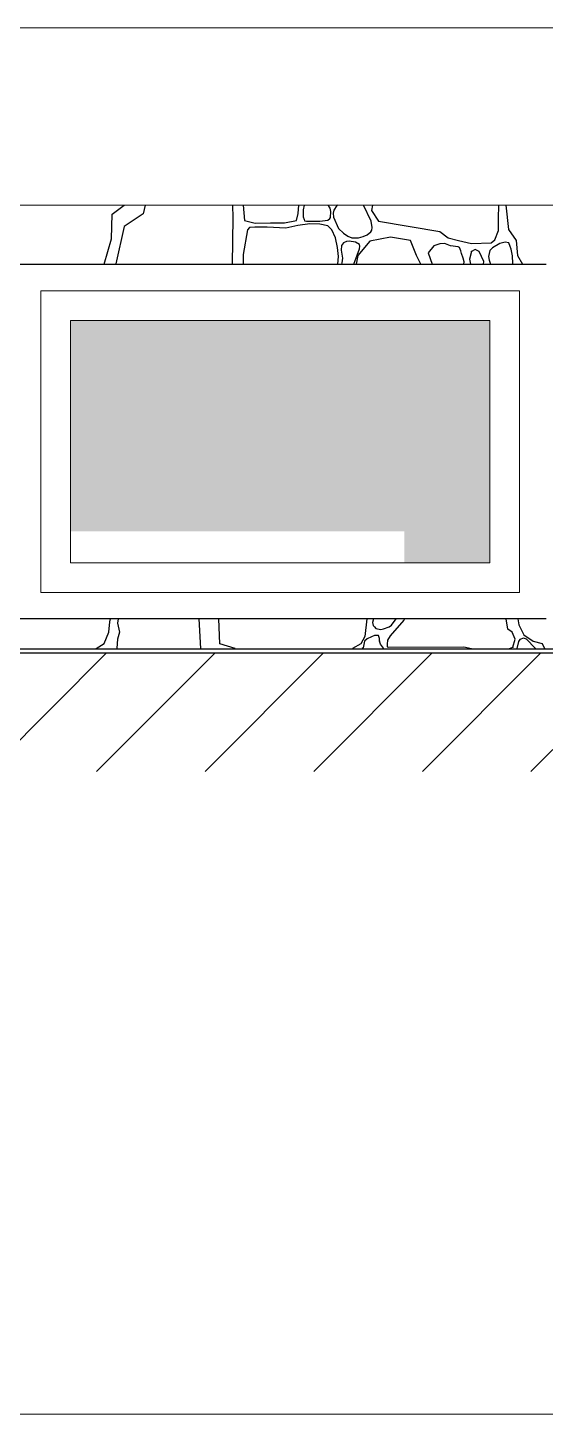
# Model space of a CAD drawing. Header units: feet. Extents: x -10410 to 374725, y -46422 to 88923.
# Drawn here: x 207494 to 208370, y -489 to 1856 of the extents above; entities that cross this region are included whole.
import ezdxf

# ---------------------------------------------------------------- set-up
doc = ezdxf.new("R2010")
doc.units = ezdxf.units.FT
doc.header["$MEASUREMENT"] = 0
for name, color, linetype, lineweight, true_color in [('2D - Общий_Ном._пера__118', 7, 'Continuous', 5, 0x573938), ('Конструктив - Стены Несущие_Ном._пера__87', 7, 'Continuous', 25, 0x6a6a6a), ('Местность - Рельеф_Ном._пера__93', 7, 'Continuous', 25, 0xa2a233)]:
    doc.layers.add(name, color=color, linetype=linetype, lineweight=lineweight, true_color=true_color)
for name, color, linetype, lineweight in [('Конструктив - Перекрытия_Ном._пера__1', 7, 'Continuous', 20), ('Конструктив - Стены Несущие_Ном._пера__120', 7, 'Continuous', 5), ('Размер - Общий_Ном._пера__120', 7, 'Continuous', 5)]:
    doc.layers.add(name, color=color, linetype=linetype, lineweight=lineweight)

# ---------------------------------------------------------------- blocks, each defined once
blk = doc.blocks.new('*X14')
at = {"layer": 'Конструктив - Стены Несущие_Ном._пера__87', "linetype": 'Continuous'}
for p, q in [((207637, 1540.9), (207657.7, 1556.2)), ((207693.2, 1556.2), (207689.5, 1541.4)), ((207842, 1534.5), (207841.6, 1556.2)), ((207859.1, 1556.2), (207861.3, 1530)), ((207951.9, 1542), (207953, 1556.2)), ((207960.6, 1548.4), (207960.5, 1536.3)), ((207962.1, 1556.2), (207960.6, 1548.4)), ((208003.8, 1554.3), (208002.5, 1556.2)), ((208006.5, 1551.2), (208003.8, 1554.3)), ((208007.5, 1545.2), (208006.5, 1551.2)), ((208017.6, 1555.8), (208012.3, 1547.7)), ((208018.8, 1556.2), (208017.6, 1555.8)), ((208075.7, 1529.2), (208062.9, 1556.2)), ((208077.9, 1556.2), (208076, 1547.1)), ((208291.4, 1533.6), (208291.7, 1556.2)), ((208303.9, 1556.2), (208308.1, 1515.2)), ((207636, 1499.1), (207637, 1540.9)), ((207689.5, 1541.4), (207657.3, 1519.9)), ((207840.7, 1456.2), (207842, 1534.5)), ((207861.3, 1530), (207879.6, 1525.9)), ((207879.6, 1525.9), (207905.1, 1526.2)), ((207905.1, 1526.2), (207929.2, 1526.3)), ((207929.2, 1526.3), (207949.1, 1530)), ((207949.1, 1530), (207951.9, 1542)), ((207960.5, 1536.3), (207962, 1532.1)), ((207962, 1532.1), (207963, 1529.7)), ((207963, 1529.7), (207966, 1529.2)), ((207966, 1529.2), (207988.6, 1529.2)), ((207988.6, 1529.2), (207997.9, 1530)), ((207997.9, 1530), (208002.3, 1531)), ((208002.3, 1531), (208005.5, 1533.4)), ((208005.5, 1533.4), (208006.7, 1535.4)), ((208006.7, 1535.4), (208007.5, 1545.2)), ((208012.3, 1547.7), (208011.1, 1542.3)), ((208011.1, 1542.3), (208012, 1535.6)), ((208012, 1535.6), (208020.3, 1516.4)), ((208077.4, 1518.3), (208075.7, 1529.2)), ((208076, 1547.1), (208088.2, 1529.3)), ((208088.2, 1529.3), (208192.2, 1511.6)), ((208291, 1513.5), (208291.4, 1533.6)), ((207657.3, 1519.9), (207643.2, 1456.7)), ((207866.1, 1514.3), (207858.8, 1472.4)), ((207869.8, 1518.5), (207866.1, 1514.3)), ((207878.8, 1518.8), (207869.8, 1518.5)), ((207899.7, 1519.1), (207878.8, 1518.8)), ((207931.5, 1517.1), (207899.7, 1519.1)), ((207951.5, 1521.5), (207931.5, 1517.1)), ((207971.8, 1524.3), (207951.5, 1521.5)), ((207988.9, 1524), (207971.8, 1524.3)), ((208002.1, 1521.1), (207988.9, 1524)), ((208009.3, 1514.3), (208002.1, 1521.1)), ((208015.1, 1500.6), (208009.3, 1514.3)), ((208020.3, 1516.4), (208029.1, 1508.8)), ((208029.1, 1508.8), (208036.1, 1503.4)), ((208036.1, 1503.4), (208042.9, 1500.9)), ((208047.1, 1500.6), (208054.3, 1501.1)), ((208054.3, 1501.1), (208061.9, 1502.9)), ((208061.9, 1502.9), (208069, 1506)), ((208069, 1506), (208075, 1511)), ((208108.2, 1501.8), (208073.6, 1495.4)), ((208075, 1511), (208076.8, 1513.6)), ((208076.8, 1513.6), (208077.4, 1518.3)), ((208142.4, 1496.3), (208108.2, 1501.8)), ((208192.2, 1511.6), (208205.9, 1500.7)), ((208284.9, 1497.7), (208291, 1513.5)), ((208308.1, 1515.2), (208321, 1496.1)), ((207623.9, 1456.2), (207636, 1499.1)), ((208018.5, 1484.6), (208015.1, 1500.6)), ((208020.4, 1469.4), (208018.5, 1484.6)), ((208025.6, 1487.9), (208024.9, 1480.2)), ((208024.9, 1480.2), (208027.2, 1466.2)), ((208028.7, 1492.2), (208025.6, 1487.9)), ((208034, 1494.4), (208028.7, 1492.2)), ((208038.7, 1495), (208034, 1494.4)), ((208049.3, 1493.8), (208038.7, 1495)), ((208042.9, 1500.9), (208047.1, 1500.6)), ((208046.4, 1456.2), (208055.9, 1482.3)), ((208056.1, 1489.4), (208049.3, 1493.8)), ((208073.6, 1495.4), (208053, 1471.1)), ((208055.9, 1482.3), (208056.3, 1486.5)), ((208056.3, 1486.5), (208056.1, 1489.4)), ((208152.6, 1471.1), (208142.4, 1496.3)), ((208181.6, 1487.2), (208172.4, 1475.5)), ((208192.1, 1490.8), (208181.6, 1487.2)), ((208200.1, 1491.4), (208192.1, 1490.8)), ((208201.8, 1490.6), (208200.1, 1491.4)), ((208209.8, 1487.2), (208201.8, 1490.6)), ((208205.9, 1500.7), (208223.7, 1496.5)), ((208222.7, 1485.7), (208209.8, 1487.2)), ((208225.1, 1484.5), (208222.7, 1485.7)), ((208223.7, 1496.5), (208245.8, 1491.5)), ((208227.5, 1479), (208225.1, 1484.5)), ((208228.4, 1474.3), (208227.5, 1479)), ((208245.5, 1477.8), (208242.2, 1464.6)), ((208251.5, 1481), (208245.5, 1477.8)), ((208245.8, 1491.5), (208278.9, 1492.6)), ((208258.6, 1477.8), (208251.5, 1481)), ((208266.5, 1460.9), (208258.6, 1477.8)), ((208276.8, 1479.7), (208275.2, 1474.3)), ((208280.9, 1484), (208276.8, 1479.7)), ((208278.9, 1492.6), (208284.9, 1497.7)), ((208293.6, 1491.4), (208280.9, 1484)), ((208302.3, 1493.4), (208293.6, 1491.4)), ((208308.6, 1492.5), (208302.3, 1493.4)), ((208311.1, 1486.4), (208308.6, 1492.5)), ((208312.9, 1481.8), (208311.1, 1486.4)), ((208315, 1470.5), (208312.9, 1481.8)), ((208321, 1496.1), (208323.5, 1471.1)), ((207643.2, 1456.7), (207643.3, 1456.2)), ((207858.8, 1472.4), (207859, 1456.2)), ((208019.4, 1456.2), (208020.4, 1469.4)), ((208026.1, 1458.8), (208025.6, 1456.2)), ((208027.2, 1466.2), (208026.1, 1458.8)), ((208053, 1471.1), (208050.3, 1456.2)), ((208159.9, 1456.2), (208152.6, 1471.1)), ((208172.4, 1475.5), (208178.8, 1456.2)), ((208231.5, 1466.2), (208228.4, 1474.3)), ((208233.1, 1460.2), (208231.5, 1466.2)), ((208232.5, 1456.2), (208233.1, 1460.2)), ((208242.2, 1464.6), (208243.7, 1456.2)), ((208265.8, 1456.2), (208266.5, 1460.9)), ((208275.2, 1474.3), (208274.5, 1469.1)), ((208274.5, 1469.1), (208275.4, 1463.2)), ((208275.4, 1463.2), (208277.7, 1456.2)), ((208315.5, 1457.2), (208315, 1470.5)), ((208315.2, 1456.2), (208315.5, 1457.2)), ((208323.5, 1471.1), (208332, 1456.2)), ((207631.5, 833.8), (207633.5, 851.1)), ((207633.5, 851.1), (207634.3, 856.2)), ((207647.5, 856.2), (207646.3, 849.3)), ((207646.3, 849.3), (207649.7, 834.1)), ((207787.4, 806.2), (207784.4, 856.2)), ((207819.7, 814.3), (207818, 856.2)), ((208068.1, 856.2), (208064.9, 826.4)), ((208079.8, 856.2), (208077.9, 850.4)), ((208077.9, 850.4), (208079.2, 845.1)), ((208079.2, 845.1), (208081.2, 843)), ((208106.1, 843.1), (208110, 845.9)), ((208131, 854.4), (208108, 827.6)), ((208110, 845.9), (208118, 856.2)), ((208132.4, 856.2), (208131, 854.4)), ((208307.1, 839), (208304.4, 856.2)), ((208324.1, 856.2), (208325.7, 846.4)), ((208325.7, 846.4), (208334.1, 829.1)), ((207623.6, 814.5), (207631.5, 833.8)), ((207646.2, 821.8), (207645.1, 806.6)), ((207649.7, 834.1), (207646.2, 821.8)), ((208064.9, 826.4), (208058.2, 814)), ((208069, 822.8), (208064.4, 818.4)), ((208076.1, 826), (208069, 822.8)), ((208081.3, 828.2), (208076.1, 826)), ((208081.2, 843), (208083.5, 840)), ((208087.9, 828.1), (208081.3, 828.2)), ((208083.5, 840), (208086.3, 839.4)), ((208086.3, 839.4), (208091.8, 838.4)), ((208090, 823.2), (208087.9, 828.1)), ((208089.7, 818.4), (208090, 823.2)), ((208091.8, 838.4), (208096.4, 839.7)), ((208096.4, 839.7), (208106.1, 843.1)), ((208108, 827.6), (208103.5, 820.1)), ((208314.1, 833.6), (208307.1, 839)), ((208319.3, 822.2), (208314.1, 833.6)), ((208315.3, 808.5), (208319.3, 822.2)), ((208327.3, 821.7), (208325.1, 817.9)), ((208333.3, 823.8), (208327.3, 821.7)), ((208338.5, 822.2), (208333.3, 823.8)), ((208334.1, 829.1), (208350.2, 818.4)), ((208353.1, 806.9), (208338.5, 822.2)), ((207610.2, 806.2), (207623.6, 814.5)), ((207645.1, 806.6), (207645.1, 806.2)), ((207845.2, 806.2), (207819.7, 814.3)), ((208058.2, 814), (208044.1, 806.2)), ((208061.9, 807.6), (208060.2, 806.2)), ((208064.4, 818.4), (208061.9, 807.6)), ((208091.4, 813.5), (208089.7, 818.4)), ((208096.6, 806.6), (208091.4, 813.5)), ((208096.7, 806.2), (208096.6, 806.6)), ((208103, 813.8), (208102.9, 808.9)), ((208102.9, 808.9), (208105.5, 808.5)), ((208103.5, 820.1), (208103, 813.8)), ((208105.5, 808.5), (208232.3, 808.8)), ((208232.3, 808.8), (208245.6, 806.2)), ((208310.1, 806.2), (208315.3, 808.5)), ((208325.1, 817.9), (208322.1, 806.2)), ((208350.2, 818.4), (208365.1, 814.5)), ((208354, 806.2), (208353.1, 806.9)), ((208365.1, 814.5), (208369.1, 806.2))]:
    blk.add_line(p, q, dxfattribs=at)
for p in [(208245.5, 1477.8), (208089.7, 818.4), (208315.3, 808.5)]:
    blk.add_point(p, dxfattribs=at)
blk = doc.blocks.new('Штриховка_7', base_point=(0, 0))
at = {"layer": 'Конструктив - Стены Несущие_Ном._пера__87', "linetype": 'Continuous'}
blk.add_blockref('*X14', (0, 0), dxfattribs=at)
blk = doc.blocks.new('*X20')
at = {"layer": 'Конструктив - Стены Несущие_Ном._пера__87', "linetype": 'Continuous'}
for p, q in [((207637, 1540.9), (207657.7, 1556.2)), ((207693.2, 1556.2), (207689.5, 1541.4)), ((207842, 1534.5), (207841.6, 1556.2)), ((207859.1, 1556.2), (207861.3, 1530)), ((207951.9, 1542), (207953, 1556.2)), ((207960.6, 1548.4), (207960.5, 1536.3)), ((207962.1, 1556.2), (207960.6, 1548.4)), ((208003.8, 1554.3), (208002.5, 1556.2)), ((208006.5, 1551.2), (208003.8, 1554.3)), ((208007.5, 1545.2), (208006.5, 1551.2)), ((208017.6, 1555.8), (208012.3, 1547.7)), ((208018.8, 1556.2), (208017.6, 1555.8)), ((208075.7, 1529.2), (208062.9, 1556.2)), ((208077.9, 1556.2), (208076, 1547.1)), ((208291.4, 1533.6), (208291.7, 1556.2)), ((208303.9, 1556.2), (208308.1, 1515.2)), ((207636, 1499.1), (207637, 1540.9)), ((207689.5, 1541.4), (207657.3, 1519.9)), ((207840.7, 1456.2), (207842, 1534.5)), ((207861.3, 1530), (207879.6, 1525.9)), ((207879.6, 1525.9), (207905.1, 1526.2)), ((207905.1, 1526.2), (207929.2, 1526.3)), ((207929.2, 1526.3), (207949.1, 1530)), ((207949.1, 1530), (207951.9, 1542)), ((207960.5, 1536.3), (207962, 1532.1)), ((207962, 1532.1), (207963, 1529.7)), ((207963, 1529.7), (207966, 1529.2)), ((207966, 1529.2), (207988.6, 1529.2)), ((207988.6, 1529.2), (207997.9, 1530)), ((207997.9, 1530), (208002.3, 1531)), ((208002.3, 1531), (208005.5, 1533.4)), ((208005.5, 1533.4), (208006.7, 1535.4)), ((208006.7, 1535.4), (208007.5, 1545.2)), ((208012.3, 1547.7), (208011.1, 1542.3)), ((208011.1, 1542.3), (208012, 1535.6)), ((208012, 1535.6), (208020.3, 1516.4)), ((208077.4, 1518.3), (208075.7, 1529.2)), ((208076, 1547.1), (208088.2, 1529.3)), ((208088.2, 1529.3), (208192.2, 1511.6)), ((208291, 1513.5), (208291.4, 1533.6)), ((207657.3, 1519.9), (207643.2, 1456.7)), ((207866.1, 1514.3), (207858.8, 1472.4)), ((207869.8, 1518.5), (207866.1, 1514.3)), ((207878.8, 1518.8), (207869.8, 1518.5)), ((207899.7, 1519.1), (207878.8, 1518.8)), ((207931.5, 1517.1), (207899.7, 1519.1)), ((207951.5, 1521.5), (207931.5, 1517.1)), ((207971.8, 1524.3), (207951.5, 1521.5)), ((207988.9, 1524), (207971.8, 1524.3)), ((208002.1, 1521.1), (207988.9, 1524)), ((208009.3, 1514.3), (208002.1, 1521.1)), ((208015.1, 1500.6), (208009.3, 1514.3)), ((208020.3, 1516.4), (208029.1, 1508.8)), ((208029.1, 1508.8), (208036.1, 1503.4)), ((208036.1, 1503.4), (208042.9, 1500.9)), ((208047.1, 1500.6), (208054.3, 1501.1)), ((208054.3, 1501.1), (208061.9, 1502.9)), ((208061.9, 1502.9), (208069, 1506)), ((208069, 1506), (208075, 1511)), ((208108.2, 1501.8), (208073.6, 1495.4)), ((208075, 1511), (208076.8, 1513.6)), ((208076.8, 1513.6), (208077.4, 1518.3)), ((208142.4, 1496.3), (208108.2, 1501.8)), ((208192.2, 1511.6), (208205.9, 1500.7)), ((208284.9, 1497.7), (208291, 1513.5)), ((208308.1, 1515.2), (208321, 1496.1)), ((207623.9, 1456.2), (207636, 1499.1)), ((208018.5, 1484.6), (208015.1, 1500.6)), ((208020.4, 1469.4), (208018.5, 1484.6)), ((208025.6, 1487.9), (208024.9, 1480.2)), ((208024.9, 1480.2), (208027.2, 1466.2)), ((208028.7, 1492.2), (208025.6, 1487.9)), ((208034, 1494.4), (208028.7, 1492.2)), ((208038.7, 1495), (208034, 1494.4)), ((208049.3, 1493.8), (208038.7, 1495)), ((208042.9, 1500.9), (208047.1, 1500.6)), ((208046.4, 1456.2), (208055.9, 1482.3)), ((208056.1, 1489.4), (208049.3, 1493.8)), ((208073.6, 1495.4), (208053, 1471.1)), ((208055.9, 1482.3), (208056.3, 1486.5)), ((208056.3, 1486.5), (208056.1, 1489.4)), ((208152.6, 1471.1), (208142.4, 1496.3)), ((208181.6, 1487.2), (208172.4, 1475.5)), ((208192.1, 1490.8), (208181.6, 1487.2)), ((208200.1, 1491.4), (208192.1, 1490.8)), ((208201.8, 1490.6), (208200.1, 1491.4)), ((208209.8, 1487.2), (208201.8, 1490.6)), ((208205.9, 1500.7), (208223.7, 1496.5)), ((208222.7, 1485.7), (208209.8, 1487.2)), ((208225.1, 1484.5), (208222.7, 1485.7)), ((208223.7, 1496.5), (208245.8, 1491.5)), ((208227.5, 1479), (208225.1, 1484.5)), ((208228.4, 1474.3), (208227.5, 1479)), ((208245.5, 1477.8), (208242.2, 1464.6)), ((208251.5, 1481), (208245.5, 1477.8)), ((208245.8, 1491.5), (208278.9, 1492.6)), ((208258.6, 1477.8), (208251.5, 1481)), ((208266.5, 1460.9), (208258.6, 1477.8)), ((208276.8, 1479.7), (208275.2, 1474.3)), ((208280.9, 1484), (208276.8, 1479.7)), ((208278.9, 1492.6), (208284.9, 1497.7)), ((208293.6, 1491.4), (208280.9, 1484)), ((208302.3, 1493.4), (208293.6, 1491.4)), ((208308.6, 1492.5), (208302.3, 1493.4)), ((208311.1, 1486.4), (208308.6, 1492.5)), ((208312.9, 1481.8), (208311.1, 1486.4)), ((208315, 1470.5), (208312.9, 1481.8)), ((208321, 1496.1), (208323.5, 1471.1)), ((207643.2, 1456.7), (207643.3, 1456.2)), ((207858.8, 1472.4), (207859, 1456.2)), ((208019.4, 1456.2), (208020.4, 1469.4)), ((208026.1, 1458.8), (208025.6, 1456.2)), ((208027.2, 1466.2), (208026.1, 1458.8)), ((208053, 1471.1), (208050.3, 1456.2)), ((208159.9, 1456.2), (208152.6, 1471.1)), ((208172.4, 1475.5), (208178.8, 1456.2)), ((208231.5, 1466.2), (208228.4, 1474.3)), ((208233.1, 1460.2), (208231.5, 1466.2)), ((208232.5, 1456.2), (208233.1, 1460.2)), ((208242.2, 1464.6), (208243.7, 1456.2)), ((208265.8, 1456.2), (208266.5, 1460.9)), ((208275.2, 1474.3), (208274.5, 1469.1)), ((208274.5, 1469.1), (208275.4, 1463.2)), ((208275.4, 1463.2), (208277.7, 1456.2)), ((208315.5, 1457.2), (208315, 1470.5)), ((208315.2, 1456.2), (208315.5, 1457.2)), ((208323.5, 1471.1), (208332, 1456.2))]:
    blk.add_line(p, q, dxfattribs=at)
blk.add_point((208245.5, 1477.8), dxfattribs=at)
blk = doc.blocks.new('Штриховка_10', base_point=(0, 0))
at = {"layer": 'Конструктив - Стены Несущие_Ном._пера__87', "linetype": 'Continuous'}
blk.add_blockref('*X20', (0, 0), dxfattribs=at)

msp = doc.modelspace()

# ---------------------------------------------------------------- hatches: boundary and pattern name
at = {"layer": '2D - Общий_Ном._пера__118', "linetype": 'Continuous'}
h = msp.add_hatch(dxfattribs=at)
h.set_pattern_fill('ЛИНИИ_НАКЛОННЫЕ__ШАГ_1_5_', color=256, style=0, pattern_type=2)
h.set_pattern_definition([(45, (0, 0), (-91.92388, 91.92388), [])])
h.paths.add_polyline_path([(197003.77443, 598.22003), (197003.77443, 805.87582), (199558.87982, 805.87582), (199558.87982, 798.22003), (221073.1854, 798.22003), (221073.1854, 792.45656), (226154.72566, 792.45656), (226154.72566, 598.22003), (221073.1854, 598.22003), (199558.87982, 598.22003)])
at = {"layer": 'Конструктив - Стены Несущие_Ном._пера__120', "linetype": 'Continuous', "lineweight": 0, "true_color": 0x000000}
msp.add_hatch(color=18, dxfattribs=at).paths.add_polyline_path([(208276.78338, 1361.22003), (207566.78339, 1361.22003), (207566.7834, 1004.67667), (208131.78327, 1004.67672), (208131.78327, 951.22005), (208276.78338, 951.22003)])

# ---------------------------------------------------------------- linework, layer by layer
at = {"layer": 'Конструктив - Перекрытия_Ном._пера__1', "linetype": 'Continuous'}
for p, q in [((212644.61784, 1856.22002), (203749.67973, 1856.22002)), ((218387.98666, 1556.22003), (203749.67973, 1556.22003)), ((203749.67973, 1556.21998), (212644.61784, 1556.21998))]:
    msp.add_line(p, q, dxfattribs=at)
at = {"layer": 'Конструктив - Стены Несущие_Ном._пера__120', "linetype": 'Continuous'}
for p, q in [((207516.78339, 1411.22003), (207516.78339, 1361.22003)), ((208326.78339, 1411.22003), (207516.78339, 1411.22003)), ((208326.78339, 1361.22003), (208326.78339, 1411.22003)), ((207516.78339, 1361.22003), (207516.78339, 951.22003)), ((207566.78339, 951.22003), (207566.78339, 1361.22003)), ((207566.78339, 1361.22003), (208276.78339, 1361.22003)), ((208276.78339, 1361.22003), (208276.78339, 951.22003)), ((208326.78339, 951.22003), (208326.78339, 1361.22003)), ((207516.78339, 951.22003), (207516.78339, 901.22003)), ((208276.78339, 951.22003), (207566.78339, 951.22003)), ((208326.78339, 901.22003), (208326.78339, 951.22003)), ((207516.78339, 901.22003), (208326.78339, 901.22003))]:
    msp.add_line(p, q, dxfattribs=at)
at = {"layer": 'Конструктив - Стены Несущие_Ном._пера__87', "linetype": 'Continuous'}
for p, q in [((207471.78339, 1456.22003), (208371.78339, 1456.22003)), ((208371.78339, 856.22003), (207471.78339, 856.22003))]:
    msp.add_line(p, q, dxfattribs=at)
at = {"layer": 'Местность - Рельеф_Ном._пера__93', "linetype": 'Continuous'}
for p, q in [((198724.25953, 805.87582), (217387.33147, 805.87582)), ((220599.67988, 798.22003), (199688.44429, 798.22003))]:
    msp.add_line(p, q, dxfattribs=at)
at = {"layer": 'Размер - Общий_Ном._пера__120', "linetype": 'Continuous'}
msp.add_line((204199.67988, -488.99003), (218599.67988, -488.99003), dxfattribs=at)

# ---------------------------------------------------------------- block references
at = {"layer": 'Конструктив - Стены Несущие_Ном._пера__87', "linetype": 'Continuous'}
for name in ['Штриховка_7', 'Штриховка_10']:
    msp.add_blockref(name, (0, 0), dxfattribs=at)

doc.saveas('drawing.dxf')
